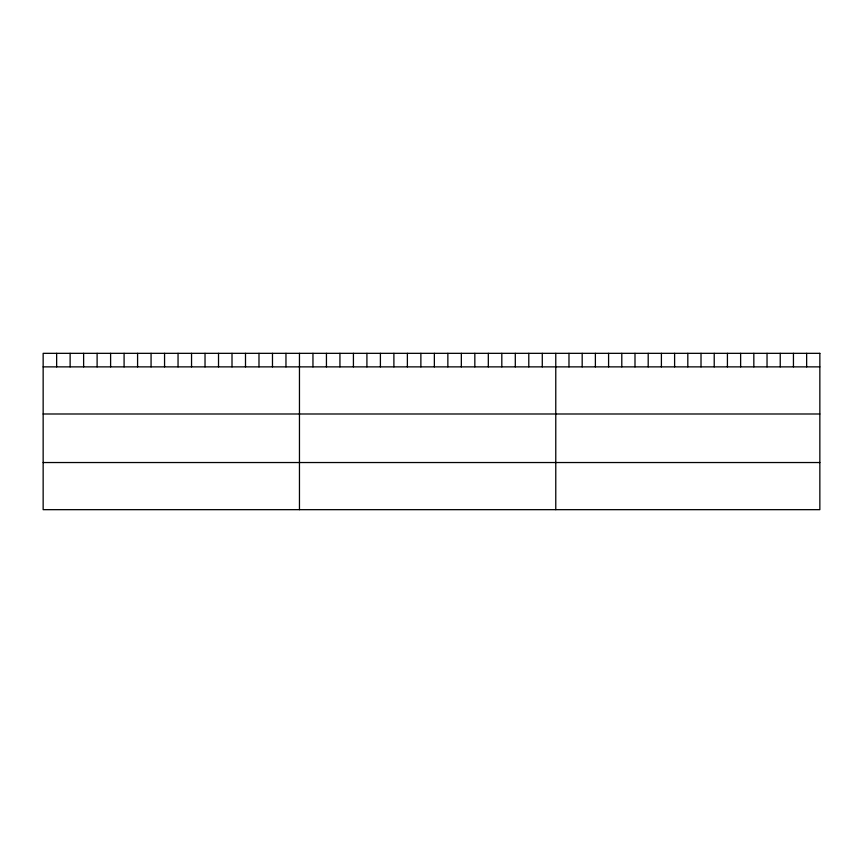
<?xml version="1.0" encoding="UTF-8"?>
<svg xmlns="http://www.w3.org/2000/svg" width="863" height="863" viewBox="0 0 863 863"><rect width="100%" height="100%" fill="white"/><g stroke="black" fill="none" stroke-linecap="round" stroke-linejoin="round"><path stroke-width="1.29" d="M43.15 366.872L819.85 366.872M43.15 413.992L819.85 413.992M43.15 462.536L819.85 462.536M806.646 353.334L806.646 366.872M793.442 353.334L793.442 366.872M780.238 353.334L780.238 366.872M767.034 353.334L767.034 366.872M753.831 353.334L753.831 366.872M740.627 353.334L740.627 366.872M727.423 353.334L727.423 366.872M714.219 353.334L714.219 366.872M701.015 353.334L701.015 366.872M687.811 353.334L687.811 366.872M674.607 353.334L674.607 366.872M661.403 353.334L661.403 366.872M648.199 353.334L648.199 366.872M634.995 353.334L634.995 366.872M621.792 353.334L621.792 366.872M608.588 353.334L608.588 366.872M595.384 353.334L595.384 366.872M582.18 353.334L582.18 366.872M568.976 353.334L568.976 366.872M555.772 353.334L555.772 509.666M542.277 353.334L542.277 366.872M528.792 353.334L528.792 366.872M515.297 353.334L515.297 366.872M501.813 353.334L501.813 366.872M488.318 353.334L488.318 366.872M474.833 353.334L474.833 366.872M461.338 353.334L461.338 366.872M447.854 353.334L447.854 366.872M434.359 353.334L434.359 366.872M420.874 353.334L420.874 366.872M407.379 353.334L407.379 366.872M393.895 353.334L393.895 366.872M380.4 353.334L380.4 366.872M366.915 353.334L366.915 366.872M353.42 353.334L353.42 366.872M339.936 353.334L339.936 366.872M326.441 353.334L326.441 366.872M312.956 353.334L312.956 366.872M299.461 353.334L299.461 509.666M285.966 353.334L285.966 366.872M272.481 353.334L272.481 366.872M258.986 353.334L258.986 366.872M245.502 353.334L245.502 366.872M232.007 353.334L232.007 366.872M218.522 353.334L218.522 366.872M205.027 353.334L205.027 366.872M191.543 353.334L191.543 366.872M178.048 353.334L178.048 366.872M164.563 353.334L164.563 366.872M151.068 353.334L151.068 366.872M137.584 353.334L137.584 366.872M124.089 353.334L124.089 366.872M110.604 353.334L110.604 366.872M97.109 353.334L97.109 366.872M83.625 353.334L83.625 366.872M70.13 353.334L70.13 366.872M56.645 353.334L56.645 366.872M819.85 353.334L43.15 353.334L43.15 509.666L819.85 509.666L819.85 353.334"/></g></svg>
